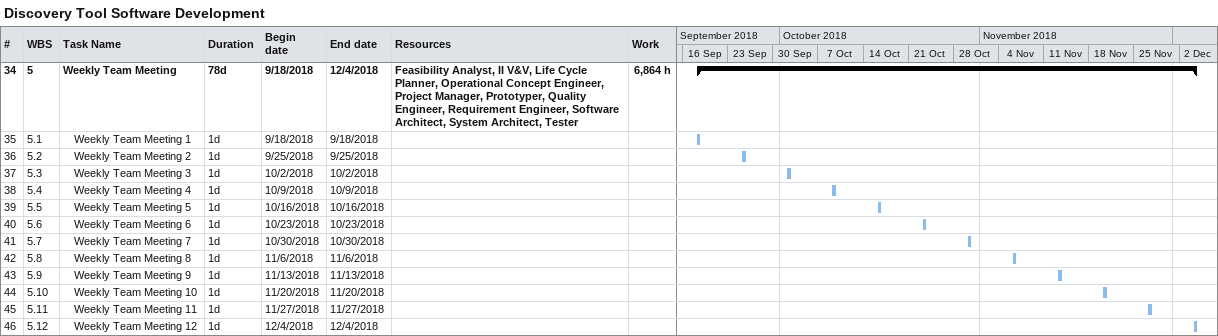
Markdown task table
Discovery Tool Software Development

| ID | WBS | Task | Duration | Start | Finish | Resources | Work (h) |
|---|---|---|---|---|---|---|---|
| 34 | 5 | **Weekly Team Meeting** | 78d | 2018-09-18 | 2018-12-04 | Feasibility Analyst, II V&V, Life Cycle Planner, Operational Concept Engineer, Project Manager, Prototyper, Quality Engineer, Requirement Engineer, Software Architect, System Architect, Tester | 6864 |
| 35 | 5.1 | Weekly Team Meeting 1 | 1d | 2018-09-18 | 2018-09-18 |  |  |
| 36 | 5.2 | Weekly Team Meeting 2 | 1d | 2018-09-25 | 2018-09-25 |  |  |
| 37 | 5.3 | Weekly Team Meeting 3 | 1d | 2018-10-02 | 2018-10-02 |  |  |
| 38 | 5.4 | Weekly Team Meeting 4 | 1d | 2018-10-09 | 2018-10-09 |  |  |
| 39 | 5.5 | Weekly Team Meeting 5 | 1d | 2018-10-16 | 2018-10-16 |  |  |
| 40 | 5.6 | Weekly Team Meeting 6 | 1d | 2018-10-23 | 2018-10-23 |  |  |
| 41 | 5.7 | Weekly Team Meeting 7 | 1d | 2018-10-30 | 2018-10-30 |  |  |
| 42 | 5.8 | Weekly Team Meeting 8 | 1d | 2018-11-06 | 2018-11-06 |  |  |
| 43 | 5.9 | Weekly Team Meeting 9 | 1d | 2018-11-13 | 2018-11-13 |  |  |
| 44 | 5.10 | Weekly Team Meeting 10 | 1d | 2018-11-20 | 2018-11-20 |  |  |
| 45 | 5.11 | Weekly Team Meeting 11 | 1d | 2018-11-27 | 2018-11-27 |  |  |
| 46 | 5.12 | Weekly Team Meeting 12 | 1d | 2018-12-04 | 2018-12-04 |  |  |
